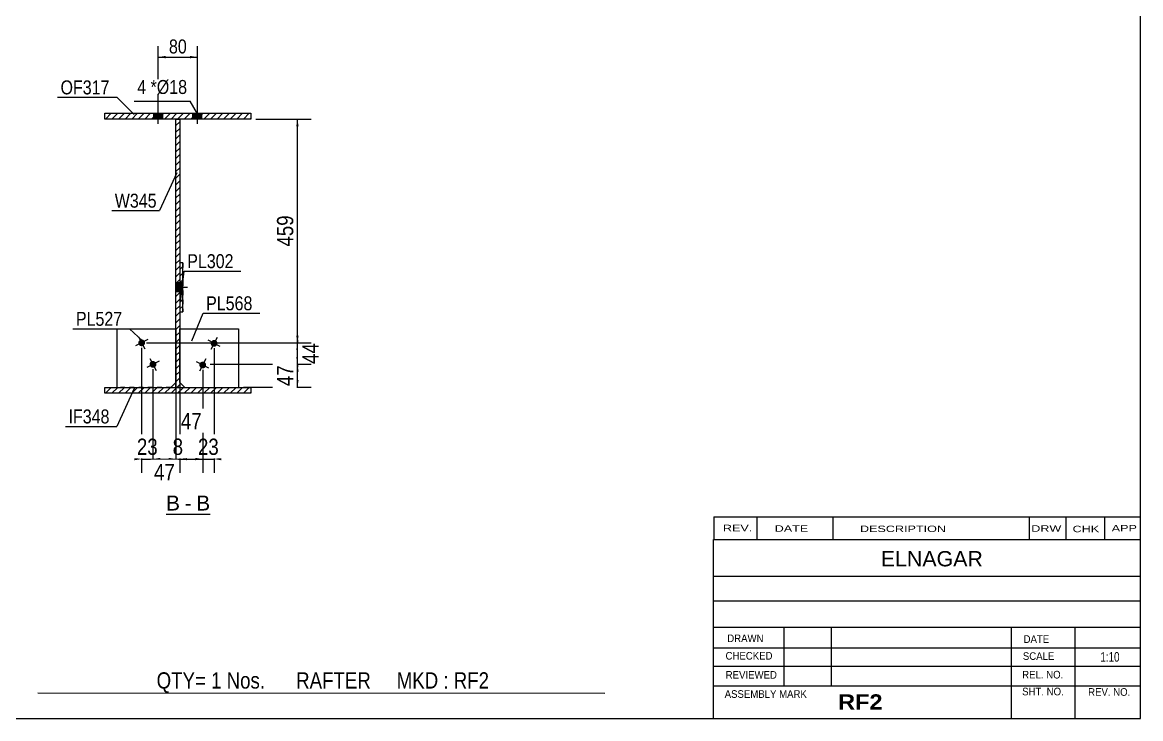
# Model space of a CAD drawing. Header units: millimetres. Extents: x -26 to 377, y -200 to 77.
# Drawn here: x 147.7 to 377, y -200.1 to -57.4 of the extents above; entities that cross this region are included whole.
import ezdxf

# ---------------------------------------------------------------- set-up
doc = ezdxf.new("R2010")
doc.units = ezdxf.units.MM
doc.linetypes.add('DXK_LINE_DOT1', pattern=[1.8814, 0.9407, -0.9407])
doc.styles.add('Arial', font='ARIAL.TTF', dxfattribs={"height": 0.2})
doc.styles.add('Arial Bold', font='ARIALBD.TTF', dxfattribs={"height": 0.2})
doc.styles.add('Arial Narrow', font='ARIALN.TTF', dxfattribs={"height": 0.2})

# ---------------------------------------------------------------- blocks, each defined once
blk = doc.blocks.new('Unknown-627307288-1211')
at = {"color": 5, "linetype": 'Continuous'}
for p, q in [((376.96, -200.13), (376.96, 76.87)), ((-23.04, -200.13), (376.96, -200.13))]:
    blk.add_line(p, q, dxfattribs=at)
blk = doc.blocks.new('Unknown-627307288-15 - 2290')
at = {"color": 7, "linetype": 'Continuous'}
blk.add_line((177.14, -158.21), (186.17, -158.21), dxfattribs=at)
at = {"color": 0, "linetype": 'Continuous'}
blk.add_wipeout([(179.99, -157.46), (179.99, -154.26), (177.14, -154.26), (177.14, -157.46)], dxfattribs=at)
at = {"color": 96, "linetype": 'Continuous', "style": 'Arial'}
blk.add_text('B', height=3.06, dxfattribs=at).set_placement((177.14, -157.46))
at = {"color": 0, "linetype": 'Continuous'}
blk.add_wipeout([(182.37, -157.46), (182.37, -154.26), (180.95, -154.26), (180.95, -157.46)], dxfattribs=at)
at = {"color": 96, "linetype": 'Continuous', "style": 'Arial'}
blk.add_text('-', height=3.06, dxfattribs=at).set_placement((180.95, -157.46))
at = {"color": 0, "linetype": 'Continuous'}
blk.add_wipeout([(186.17, -157.46), (186.17, -154.26), (183.33, -154.26), (183.33, -157.46)], dxfattribs=at)
at = {"color": 96, "linetype": 'Continuous', "style": 'Arial'}
blk.add_text('B', height=3.06, dxfattribs=at).set_placement((183.33, -157.46))
blk = doc.blocks.new('Bolt-627307288-2329 - 2290')
at = {"linetype": 'Continuous'}
for points in [[(187.6, -123.53, -1), (186.36, -122.87, -1)], [(185.27, -127.95, -1), (184.03, -127.3, -1)]]:
    blk.add_hatch(color=3, dxfattribs=at).paths.add_polyline_path(points)
at = {"color": 3, "linetype": 'Continuous'}
for p, q in [((188.22, -123.85), (185.74, -122.55)), ((187.63, -121.96), (186.33, -124.44)), ((185.89, -128.28), (183.41, -126.97)), ((185.31, -126.39), (184, -128.86))]:
    blk.add_line(p, q, dxfattribs=at)
blk = doc.blocks.new('Bolt-627307288-2369 - 2290')
at = {"linetype": 'Continuous'}
for points in [[(179.95, -112.61), (179.95, -110.81), (179.15, -110.81), (179.15, -112.61)], [(180.55, -112.61), (180.55, -110.81), (179.95, -110.81), (179.95, -112.61)]]:
    blk.add_hatch(color=3, dxfattribs=at).paths.add_polyline_path(points)
at = {"color": 3, "linetype": 'Continuous'}
for p, q in [((179.95, -110.81), (179.15, -110.81)), ((181.55, -111.71), (179.15, -111.71)), ((180.55, -110.81), (179.95, -110.81)), ((179.95, -112.61), (179.15, -112.61)), ((180.55, -112.61), (179.95, -112.61))]:
    blk.add_line(p, q, dxfattribs=at)
blk = doc.blocks.new('Part-627307288-2317 - 2290')
at = {"linetype": 'Continuous'}
h = blk.add_hatch(dxfattribs=at)
h.set_pattern_fill('', scale=0.3, style=0, pattern_type=0)
h.set_pattern_definition([(45, (164.5536, -132.20575), (-0.67352, 0.67352), [])])
h.paths.add_polyline_path([(194.55, -132.21), (164.55, -132.21), (164.55, -133.41), (194.55, -133.41)])
at = {"color": 2, "linetype": 'Continuous'}
for p, q in [((164.55, -132.21), (164.55, -132.21)), ((164.55, -132.21), (194.55, -132.21)), ((164.55, -133.41), (164.55, -132.21)), ((194.55, -132.21), (194.55, -132.21)), ((194.55, -132.21), (194.55, -133.41)), ((164.55, -133.41), (164.55, -133.41)), ((194.55, -133.41), (164.55, -133.41)), ((194.55, -133.41), (194.55, -133.41))]:
    blk.add_line(p, q, dxfattribs=at)
blk = doc.blocks.new('Part-627307288-2309 - 2290')
at = {"linetype": 'Continuous'}
h = blk.add_hatch(dxfattribs=at)
h.set_pattern_fill('', scale=0.3, style=0, pattern_type=0)
h.set_pattern_definition([(45, (164.5536, -76.0054), (-0.67352, 0.67352), [])])
h.paths.add_polyline_path([(194.55, -76.01), (164.55, -76.01), (164.55, -77.21), (194.55, -77.21)])
at = {"color": 2, "linetype": 'Continuous'}
for p, q in [((164.55, -76.01), (164.55, -76.01)), ((164.55, -76.01), (194.55, -76.01)), ((164.55, -77.21), (164.55, -76.01)), ((164.55, -77.21), (164.55, -77.21)), ((194.55, -77.21), (164.55, -77.21)), ((194.55, -76.01), (194.55, -76.01)), ((194.55, -76.01), (194.55, -77.21)), ((194.55, -77.21), (194.55, -77.21))]:
    blk.add_line(p, q, dxfattribs=at)
blk = doc.blocks.new('Part-627307288-2311 - 2290')
at = {"color": 7, "linetype": 'DXK_LINE_DOT1'}
for p, q in [((180.55, -106.71), (179.95, -106.71)), ((179.95, -106.71), (179.95, -116.71)), ((180.55, -106.71), (180.55, -116.71)), ((179.95, -116.71), (180.55, -116.71))]:
    blk.add_line(p, q, dxfattribs=at)
blk = doc.blocks.new('Bolt-627307288-2330 - 2290')
at = {"linetype": 'Continuous'}
for points in [[(172.75, -122.75, -1), (171.51, -123.41, -1)], [(175.07, -127.18, -1), (173.83, -127.83, -1)]]:
    blk.add_hatch(color=3, dxfattribs=at).paths.add_polyline_path(points)
at = {"color": 3, "linetype": 'Continuous'}
for p, q in [((173.37, -122.43), (170.89, -123.73)), ((171.47, -121.84), (172.78, -124.32)), ((175.69, -126.85), (173.21, -128.16)), ((173.8, -126.27), (175.11, -128.74))]:
    blk.add_line(p, q, dxfattribs=at)
blk = doc.blocks.new('Part-627307288-2353 - 2290')
at = {"color": 2, "linetype": 'Continuous'}
for p, q in [((179.98, -131.21), (179.98, -120.21)), ((179.98, -120.21), (191.98, -120.21)), ((191.98, -120.21), (191.98, -132.21)), ((180.98, -132.21), (179.98, -131.21))]:
    blk.add_line(p, q, dxfattribs=at)
at = {"color": 7, "linetype": 'DXK_LINE_DOT1'}
for p, q in [((179.98, -120.21), (191.98, -120.21)), ((180.98, -132.21), (191.98, -132.21))]:
    blk.add_line(p, q, dxfattribs=at)
blk = doc.blocks.new('Part-627307288-2358 - 2290')
at = {"color": 2, "linetype": 'Continuous'}
for p, q in [((167.12, -132.21), (167.12, -120.21)), ((167.12, -120.21), (179.12, -120.21)), ((179.12, -120.21), (179.12, -131.21)), ((179.12, -131.21), (178.12, -132.21))]:
    blk.add_line(p, q, dxfattribs=at)
at = {"color": 7, "linetype": 'DXK_LINE_DOT1'}
for p, q in [((167.12, -120.21), (179.12, -120.21)), ((178.12, -132.21), (167.12, -132.21))]:
    blk.add_line(p, q, dxfattribs=at)
blk = doc.blocks.new('Part-627307288-2363 - 2290')
at = {"linetype": 'Continuous'}
h = blk.add_hatch(dxfattribs=at)
h.set_pattern_fill('', scale=0.3, style=0, pattern_type=0)
h.set_pattern_definition([(45, (179.9536, -106.7107), (-0.67352, 0.67352), [])])
h.paths.add_polyline_path([(180.55, -106.71), (179.95, -106.71), (179.95, -116.71), (180.55, -116.71)])
at = {"color": 2, "linetype": 'Continuous'}
for p, q in [((180.55, -106.71), (179.95, -106.71)), ((179.95, -106.71), (179.95, -116.71)), ((180.55, -116.71), (180.55, -106.71)), ((179.95, -116.71), (180.55, -116.71))]:
    blk.add_line(p, q, dxfattribs=at)
blk = doc.blocks.new('Part-627307288-2385 - 2290')
at = {"linetype": 'Continuous'}
h = blk.add_hatch(dxfattribs=at)
h.set_pattern_fill('', scale=0.3, style=0, pattern_type=0)
h.set_pattern_definition([(45, (179.1536, -77.2058), (-0.67352, 0.67352), [])])
h.paths.add_polyline_path([(179.95, -77.21), (179.15, -77.21), (179.15, -132.21), (179.95, -132.21)])
at = {"color": 2, "linetype": 'Continuous'}
for p, q in [((179.15, -77.21), (179.95, -77.21)), ((179.15, -132.21), (179.15, -77.21)), ((179.95, -77.21), (179.95, -132.21)), ((179.95, -132.21), (179.15, -132.21))]:
    blk.add_line(p, q, dxfattribs=at)
blk = doc.blocks.new('Bolt-627307288-6391 - 2290')
at = {"linetype": 'Continuous'}
for points in [[(174.65, -77.21), (176.45, -77.21), (176.45, -76.01), (174.65, -76.01)], [(174.65, -77.21), (176.45, -77.21), (176.45, -76.01), (174.65, -76.01)], [(182.65, -77.21), (184.45, -77.21), (184.45, -76.01), (182.65, -76.01)], [(182.65, -77.21), (184.45, -77.21), (184.45, -76.01), (182.65, -76.01)]]:
    blk.add_hatch(color=3, dxfattribs=at).paths.add_polyline_path(points)
at = {"color": 3, "linetype": 'Continuous'}
for p, q in [((175.55, -78.2), (175.55, -72.7)), ((175.55, -78.2), (175.55, -72.7)), ((183.55, -78.2), (183.55, -72.7)), ((183.55, -78.2), (183.55, -72.7)), ((174.65, -77.21), (174.65, -76.01)), ((174.65, -77.21), (174.65, -76.01)), ((176.45, -77.21), (176.45, -76.01)), ((176.45, -77.21), (176.45, -76.01)), ((182.65, -77.21), (182.65, -76.01)), ((182.65, -77.21), (182.65, -76.01)), ((184.45, -77.21), (184.45, -76.01)), ((184.45, -77.21), (184.45, -76.01))]:
    blk.add_line(p, q, dxfattribs=at)
blk = doc.blocks.new('StraightDimension-627307288-6215 - 2290')
at = {"linetype": 'Continuous'}
for points in [[(203.82, -124.58), (204.07, -123.08), (204.32, -124.58)], [(204.32, -125.98), (204.07, -127.48), (203.82, -125.98)]]:
    blk.add_hatch(color=4, dxfattribs=at).paths.add_polyline_path(points)
at = {"color": 4, "linetype": 'Continuous'}
for p, q in [((173.13, -123.08), (206.67, -123.08)), ((204.07, -127.48), (204.07, -123.08)), ((186.2, -127.48), (206.67, -127.48))]:
    blk.add_line(p, q, dxfattribs=at)
at = {"color": 0}
blk.add_wipeout([(209.12, -122.45), (204.22, -122.45), (204.22, -128.11), (209.12, -128.11)], dxfattribs=at)
at = {"color": 4, "style": 'Arial Narrow'}
blk.add_text('44', height=3.34, rotation=90.0002, dxfattribs=at).set_placement((208.42, -127.41))
blk = doc.blocks.new('StraightDimension-627307288-2393 - 2290')
at = {"linetype": 'Continuous'}
for points in [[(177.05, -64.75), (175.55, -64.5), (177.05, -64.25)], [(182.05, -64.25), (183.55, -64.5), (182.05, -64.75)]]:
    blk.add_hatch(color=7, dxfattribs=at).paths.add_polyline_path(points)
at = {"color": 7, "linetype": 'Continuous'}
for p, q in [((175.55, -75.16), (175.55, -62.25)), ((183.55, -75.16), (183.55, -62.25)), ((175.55, -64.5), (183.55, -64.5))]:
    blk.add_line(p, q, dxfattribs=at)
at = {"color": 0}
blk.add_wipeout([(181.98, -64.35), (181.98, -60.15), (177.13, -60.15), (177.13, -64.35)], dxfattribs=at)
at = {"color": 3, "style": 'Arial Narrow'}
blk.add_text('80', height=2.863, dxfattribs=at).set_placement((177.73, -63.75))
blk = doc.blocks.new('StraightDimension-627307288-6294 - 2290')
at = {"linetype": 'Continuous'}
for points in [[(183.15, -146.66), (184.65, -146.91), (183.15, -147.16)], [(188.48, -147.16), (186.98, -146.91), (188.48, -146.66)]]:
    blk.add_hatch(color=4, dxfattribs=at).paths.add_polyline_path(points)
at = {"color": 4, "linetype": 'Continuous'}
for p, q in [((186.98, -124.2), (186.98, -149.71)), ((184.65, -128.63), (184.65, -149.71)), ((184.65, -146.91), (186.98, -146.91))]:
    blk.add_line(p, q, dxfattribs=at)
at = {"color": 0}
blk.add_wipeout([(188.65, -146.76), (188.65, -141.86), (182.98, -141.86), (182.98, -146.76)], dxfattribs=at)
at = {"color": 4, "style": 'Arial Narrow'}
blk.add_text('23', height=3.34, dxfattribs=at).set_placement((183.68, -146.06))
blk = doc.blocks.new('StraightDimension-627307288-6298 - 2290')
at = {"linetype": 'Continuous'}
for points in [[(170.63, -146.66), (172.13, -146.91), (170.63, -147.16)], [(175.95, -147.16), (174.45, -146.91), (175.95, -146.66)]]:
    blk.add_hatch(color=4, dxfattribs=at).paths.add_polyline_path(points)
at = {"color": 4, "linetype": 'Continuous'}
for p, q in [((172.13, -124.08), (172.13, -149.71)), ((174.45, -128.51), (174.45, -149.71)), ((172.13, -146.91), (174.45, -146.91))]:
    blk.add_line(p, q, dxfattribs=at)
at = {"color": 0}
blk.add_wipeout([(176.12, -146.76), (176.12, -141.86), (170.46, -141.86), (170.46, -146.76)], dxfattribs=at)
at = {"color": 4, "style": 'Arial Narrow'}
blk.add_text('23', height=3.34, dxfattribs=at).set_placement((171.16, -146.06))
blk = doc.blocks.new('StraightDimension-627307288-6214 - 2290')
at = {"linetype": 'Continuous'}
for points in [[(203.82, -78.71), (204.07, -77.21), (204.32, -78.71)], [(204.32, -121.58), (204.07, -123.08), (203.82, -121.58)]]:
    blk.add_hatch(color=4, dxfattribs=at).paths.add_polyline_path(points)
at = {"color": 4, "linetype": 'Continuous'}
for p, q in [((195.55, -77.21), (206.87, -77.21)), ((204.07, -123.08), (204.07, -77.21)), ((173.13, -123.08), (206.87, -123.08))]:
    blk.add_line(p, q, dxfattribs=at)
at = {"color": 0}
blk.add_wipeout([(203.92, -96.24), (199.02, -96.24), (199.02, -104.04), (203.92, -104.04)], dxfattribs=at)
at = {"color": 4, "style": 'Arial Narrow'}
blk.add_text('459', height=3.34, rotation=90.0002, dxfattribs=at).set_placement((203.22, -103.34))
blk = doc.blocks.new('StraightDimension-627307288-6216 - 2290')
at = {"linetype": 'Continuous'}
for points in [[(203.82, -128.98), (204.07, -127.48), (204.32, -128.98)], [(204.32, -130.68), (204.07, -132.18), (203.82, -130.68)]]:
    blk.add_hatch(color=4, dxfattribs=at).paths.add_polyline_path(points)
at = {"color": 4, "linetype": 'Continuous'}
for p, q in [((186.2, -127.48), (206.87, -127.48)), ((204.07, -132.18), (204.07, -127.48)), ((192.98, -132.18), (206.87, -132.18))]:
    blk.add_line(p, q, dxfattribs=at)
at = {"color": 0}
blk.add_wipeout([(203.92, -126.99), (199.02, -126.99), (199.02, -132.66), (203.92, -132.66)], dxfattribs=at)
at = {"color": 4, "style": 'Arial Narrow'}
blk.add_text('47', height=3.34, rotation=90.0002, dxfattribs=at).set_placement((203.22, -131.96))
blk = doc.blocks.new('StraightDimension-627307288-6295 - 2290')
at = {"linetype": 'Continuous'}
for points in [[(181.45, -147.16), (179.95, -146.91), (181.45, -146.66)], [(183.15, -146.66), (184.65, -146.91), (183.15, -147.16)]]:
    blk.add_hatch(color=4, dxfattribs=at).paths.add_polyline_path(points)
at = {"color": 4, "linetype": 'Continuous'}
for p, q in [((179.95, -129.97), (179.95, -149.71)), ((184.65, -128.63), (184.65, -149.71)), ((179.95, -146.91), (184.65, -146.91))]:
    blk.add_line(p, q, dxfattribs=at)
at = {"color": 0}
blk.add_wipeout([(185.14, -141.51), (185.14, -136.61), (179.47, -136.61), (179.47, -141.51)], dxfattribs=at)
at = {"color": 4, "style": 'Arial Narrow'}
blk.add_text('47', height=3.34, dxfattribs=at).set_placement((180.17, -140.81))
blk = doc.blocks.new('StraightDimension-627307288-6296 - 2290')
at = {"linetype": 'Continuous'}
for points in [[(177.65, -146.66), (179.15, -146.91), (177.65, -147.16)], [(181.45, -147.16), (179.95, -146.91), (181.45, -146.66)]]:
    blk.add_hatch(color=4, dxfattribs=at).paths.add_polyline_path(points)
at = {"color": 4, "linetype": 'Continuous'}
for p, q in [((179.95, -129.97), (179.95, -149.71)), ((179.15, -131.28), (179.15, -149.71)), ((179.15, -146.91), (179.95, -146.91))]:
    blk.add_line(p, q, dxfattribs=at)
at = {"color": 0}
blk.add_wipeout([(181.32, -146.76), (181.32, -141.86), (177.79, -141.86), (177.79, -146.76)], dxfattribs=at)
at = {"color": 4, "style": 'Arial Narrow'}
blk.add_text('8', height=3.34, dxfattribs=at).set_placement((178.49, -146.06))
blk = doc.blocks.new('StraightDimension-627307288-6297 - 2290')
at = {"linetype": 'Continuous'}
for points in [[(175.95, -147.16), (174.45, -146.91), (175.95, -146.66)], [(177.65, -146.66), (179.15, -146.91), (177.65, -147.16)]]:
    blk.add_hatch(color=4, dxfattribs=at).paths.add_polyline_path(points)
at = {"color": 4, "linetype": 'Continuous'}
for p, q in [((174.45, -128.51), (174.45, -149.51)), ((179.15, -131.28), (179.15, -149.51)), ((174.45, -146.91), (179.15, -146.91))]:
    blk.add_line(p, q, dxfattribs=at)
at = {"color": 0}
blk.add_wipeout([(179.64, -151.96), (179.64, -147.06), (173.97, -147.06), (173.97, -151.96)], dxfattribs=at)
at = {"color": 4, "style": 'Arial Narrow'}
blk.add_text('47', height=3.34, dxfattribs=at).set_placement((174.67, -151.26))
blk = doc.blocks.new('CBS_REVISION-627307288-9371')
at = {"color": 7, "linetype": 'Continuous'}
for p, q in [((289.45, -158.75), (376.95, -158.75)), ((289.45, -158.75), (289.45, -163.38)), ((298.24, -158.75), (298.24, -163.38)), ((313.84, -158.75), (313.84, -163.32)), ((354.1, -158.75), (354.1, -163.38)), ((361.64, -158.75), (361.64, -163.38)), ((369.58, -158.75), (369.58, -163.38)), ((289.45, -163.38), (376.95, -163.38))]:
    blk.add_line(p, q, dxfattribs=at)
at = {"color": 7, "style": 'Arial Narrow', "width": 1.7}
for s, height, p in [('REV.', 1.326, (291.31, -161.71)), ('DATE', 1.326, (301.93, -161.82)), ('DRW', 1.326, (354.53, -161.82)), ('APP', 1.326, (371.02, -161.75)), ('DESCRIPTION', 1.3257, (319.41, -161.88)), ('CHK', 1.326, (363.01, -161.91))]:
    blk.add_text(s, height=height, dxfattribs=at).set_placement(p)
blk = doc.blocks.new('CBS_CALLOFF-627307288-9369')
at = {"color": 7, "linetype": 'Continuous'}
blk.add_line((150.83, -194.86), (267.07, -194.88), dxfattribs=at)
at = {"color": 3, "linetype": 'Continuous', "style": 'Arial Narrow'}
blk.add_text('QTY= 1 Nos.      RAFTER     MKD : RF2', height=3.3405, dxfattribs=at).set_placement((175.2, -193.97))
blk = doc.blocks.new('CBS_NAME_BLOG-627307288-9370')
at = {"color": 7, "linetype": 'Continuous'}
for p, q in [((289.36, -163.38), (376.88, -163.38)), ((289.36, -200.09), (289.36, -163.38)), ((289.37, -170.92), (376.88, -170.92)), ((289.44, -175.97), (376.96, -175.97)), ((289.36, -181.35), (376.88, -181.35)), ((303.89, -193.45), (303.89, -181.35)), ((313.57, -193.43), (313.57, -181.36)), ((350.49, -200.09), (350.49, -181.36)), ((363.54, -200.09), (363.54, -181.35)), ((289.37, -185.64), (376.96, -185.63)), ((289.36, -189.39), (376.88, -189.39)), ((289.36, -193.43), (376.88, -193.43)), ((289.36, -200.13), (376.96, -200.13))]:
    blk.add_line(p, q, dxfattribs=at)
at = {"color": 3, "linetype": 'Continuous', "style": 'Arial'}
blk.add_text('ELNAGAR', height=3.133, dxfattribs=at).set_placement((323.69, -168.91))
at = {"color": 3, "linetype": 'Continuous'}
for s, height, style, width, p in [('DRAWN', 1.566, 'Arial', 0.9, (292.2, -184.45)), ('DATE', 1.566, 'Arial', 0.9, (352.96, -184.61)), ('CHECKED', 1.566, 'Arial', 0.9, (291.85, -188.03)), ('SCALE', 1.566, 'Arial', 0.9, (352.81, -188.09)), ('1:10', 1.957, 'Arial Narrow', 0.9, (368.7, -188.45)), ('REVIEWED', 1.566, 'Arial', 0.9, (291.88, -191.94)), ('REL. NO.', 1.566, 'Arial', 0.9, (352.67, -191.9)), ('ASSEMBLY MARK', 1.5663, 'Arial', 0.9, (291.67, -195.87)), ('SHT. NO.', 1.566, 'Arial', 0.9, (352.66, -195.36)), ('REV. NO.', 1.566, 'Arial', 0.9, (366.19, -195.45)), ('RF2', 3.131, 'Arial Bold', 1.1, (314.94, -198.28))]:
    blk.add_text(s, height=height, dxfattribs=dict(at, style=style, width=width)).set_placement(p)
blk = doc.blocks.new('Mark-627307288-2313 - 2290')
at = {"color": 7, "linetype": 'Continuous'}
blk.add_line((170.58, -132.47), (167.05, -140.21), dxfattribs=at)
at = {"color": 0}
blk.add_wipeout([(165.55, -139.61), (165.55, -136.61), (157.14, -136.61), (157.14, -139.61)], dxfattribs=at)
blk.add_wipeout([(165.55, -139.61), (165.55, -136.61), (157.14, -136.61), (157.14, -139.61)], dxfattribs=at)
at = {"color": 7, "linetype": 'Continuous'}
blk.add_line((156.54, -140.21), (167.05, -140.21), dxfattribs=at)
at = {"color": 3, "style": 'Arial Narrow'}
blk.add_text('IF348', height=2.863, dxfattribs=at).set_placement((157.14, -139.61))
blk = doc.blocks.new('Mark-627307288-2305 - 2290')
at = {"color": 7, "linetype": 'Continuous'}
blk.add_line((170.58, -76.27), (167.05, -72.74), dxfattribs=at)
at = {"color": 0}
blk.add_wipeout([(165.55, -72.14), (165.55, -69.14), (155.5, -69.14), (155.5, -72.14)], dxfattribs=at)
blk.add_wipeout([(165.55, -72.14), (165.55, -69.14), (155.5, -69.14), (155.5, -72.14)], dxfattribs=at)
at = {"color": 7, "linetype": 'Continuous'}
blk.add_line((154.9, -72.74), (167.05, -72.74), dxfattribs=at)
at = {"color": 3, "style": 'Arial Narrow'}
blk.add_text('OF317', height=2.863, dxfattribs=at).set_placement((155.5, -72.14))
blk = doc.blocks.new('Mark-627307288-2381 - 2290')
at = {"color": 0}
blk.add_wipeout([(175.21, -95.37), (175.21, -92.37), (166.62, -92.37), (166.62, -95.37)], dxfattribs=at)
blk.add_wipeout([(175.21, -95.37), (175.21, -92.37), (166.62, -92.37), (166.62, -95.37)], dxfattribs=at)
at = {"color": 7, "linetype": 'Continuous'}
for p in [(179.34, -88.24), (166.02, -95.97)]:
    blk.add_line(p, (175.81, -95.97), dxfattribs=at)
at = {"color": 3, "style": 'Arial Narrow'}
blk.add_text('W345', height=2.863, dxfattribs=at).set_placement((166.62, -95.37))
blk = doc.blocks.new('Mark-627307288-2349 - 2290')
at = {"color": 0}
blk.add_wipeout([(194.85, -116.41), (194.85, -113.41), (185.35, -113.41), (185.35, -116.41)], dxfattribs=at)
blk.add_wipeout([(194.85, -116.41), (194.85, -113.41), (185.35, -113.41), (185.35, -116.41)], dxfattribs=at)
at = {"color": 7, "linetype": 'Continuous'}
for p, q in [((182.43, -122.66), (184.75, -117.01)), ((184.75, -117.01), (196.35, -117.01))]:
    blk.add_line(p, q, dxfattribs=at)
at = {"color": 3, "style": 'Arial Narrow'}
blk.add_text('PL568', height=2.863, dxfattribs=at).set_placement((185.35, -116.41))
blk = doc.blocks.new('Mark-627307288-2354 - 2290')
at = {"color": 7, "linetype": 'Continuous'}
blk.add_line((172.33, -122.66), (169.65, -120.19), dxfattribs=at)
at = {"color": 0}
blk.add_wipeout([(168.15, -119.59), (168.15, -116.59), (158.65, -116.59), (158.65, -119.59)], dxfattribs=at)
blk.add_wipeout([(168.15, -119.59), (168.15, -116.59), (158.65, -116.59), (158.65, -119.59)], dxfattribs=at)
at = {"color": 7, "linetype": 'Continuous'}
blk.add_line((158.05, -120.19), (169.65, -120.19), dxfattribs=at)
at = {"color": 3, "style": 'Arial Narrow'}
blk.add_text('PL527', height=2.863, dxfattribs=at).set_placement((158.65, -119.59))
blk = doc.blocks.new('Mark-627307288-2359 - 2290')
at = {"color": 0}
blk.add_wipeout([(190.98, -107.77), (190.98, -104.77), (181.48, -104.77), (181.48, -107.77)], dxfattribs=at)
blk.add_wipeout([(190.98, -107.77), (190.98, -104.77), (181.48, -104.77), (181.48, -107.77)], dxfattribs=at)
at = {"color": 7, "linetype": 'Continuous'}
for p, q in [((180.07, -114.68), (180.88, -108.37)), ((180.88, -108.37), (192.48, -108.37))]:
    blk.add_line(p, q, dxfattribs=at)
at = {"color": 3, "style": 'Arial Narrow'}
blk.add_text('PL302', height=2.863, dxfattribs=at).set_placement((181.48, -107.77))
blk = doc.blocks.new('Mark-627307288-6420 - 2290')
at = {"color": 7, "linetype": 'Continuous'}
for p in [(170.63, -73.56), (183.55, -76.15)]:
    blk.add_line(p, (182.05, -73.56), dxfattribs=at)
at = {"color": 0}
blk.add_wipeout([(173.06, -72.06), (173.06, -69.06), (171.23, -69.06), (171.23, -72.06)], dxfattribs=at)
blk.add_wipeout([(173.06, -72.06), (173.06, -69.06), (171.23, -69.06), (171.23, -72.06)], dxfattribs=at)
blk.add_wipeout([(175.24, -72.06), (175.24, -69.06), (173.96, -69.06), (173.96, -72.06)], dxfattribs=at)
blk.add_wipeout([(175.24, -72.06), (175.24, -69.06), (173.96, -69.06), (173.96, -72.06)], dxfattribs=at)
at = {"color": 3, "style": 'Arial Narrow'}
blk.add_text('4', height=2.86, dxfattribs=at).set_placement((171.23, -72.06))
at = {"color": 0}
blk.add_wipeout([(181.45, -72.06), (181.45, -69.06), (175.24, -69.06), (175.24, -72.06)], dxfattribs=at)
blk.add_wipeout([(181.45, -72.06), (181.45, -69.06), (175.24, -69.06), (175.24, -72.06)], dxfattribs=at)
at = {"color": 3, "style": 'Arial Narrow'}
for s, height, p in [('*', 2.86, (173.96, -72.06)), ('Ø18', 2.863, (175.24, -72.06))]:
    blk.add_text(s, height=height, dxfattribs=at).set_placement(p)

msp = doc.modelspace()

# ---------------------------------------------------------------- block references
for name in ['Unknown-627307288-1211', 'Bolt-627307288-6391 - 2290', 'Part-627307288-2309 - 2290', 'Part-627307288-2385 - 2290', 'Part-627307288-2311 - 2290', 'Part-627307288-2363 - 2290', 'Bolt-627307288-2369 - 2290', 'Part-627307288-2358 - 2290', 'Part-627307288-2353 - 2290', 'Bolt-627307288-2330 - 2290', 'Bolt-627307288-2329 - 2290', 'Part-627307288-2317 - 2290', 'CBS_REVISION-627307288-9371', 'CBS_NAME_BLOG-627307288-9370', 'CBS_CALLOFF-627307288-9369']:
    msp.add_blockref(name, (0, 0))

# ---------------------------------------------------------------- next in the draw order: block references
for name in ['StraightDimension-627307288-2393 - 2290', 'Mark-627307288-2305 - 2290', 'StraightDimension-627307288-6215 - 2290', 'Unknown-627307288-15 - 2290']:
    msp.add_blockref(name, (0, 0))

# ---------------------------------------------------------------- next in the draw order: block references
for name in ['StraightDimension-627307288-6298 - 2290', 'StraightDimension-627307288-6294 - 2290']:
    msp.add_blockref(name, (0, 0))

# ---------------------------------------------------------------- next in the draw order: block references
for name in ['StraightDimension-627307288-6214 - 2290', 'StraightDimension-627307288-6216 - 2290', 'Mark-627307288-2313 - 2290']:
    msp.add_blockref(name, (0, 0))

# ---------------------------------------------------------------- next in the draw order: block references
for name in ['Mark-627307288-6420 - 2290', 'Mark-627307288-2381 - 2290', 'Mark-627307288-2349 - 2290', 'Mark-627307288-2354 - 2290', 'StraightDimension-627307288-6295 - 2290']:
    msp.add_blockref(name, (0, 0))

# ---------------------------------------------------------------- next in the draw order: block references
for name in ['Mark-627307288-2359 - 2290', 'StraightDimension-627307288-6296 - 2290']:
    msp.add_blockref(name, (0, 0))

# ---------------------------------------------------------------- next in the draw order: block references
msp.add_blockref('StraightDimension-627307288-6297 - 2290', (0, 0))

doc.saveas('drawing.dxf')
